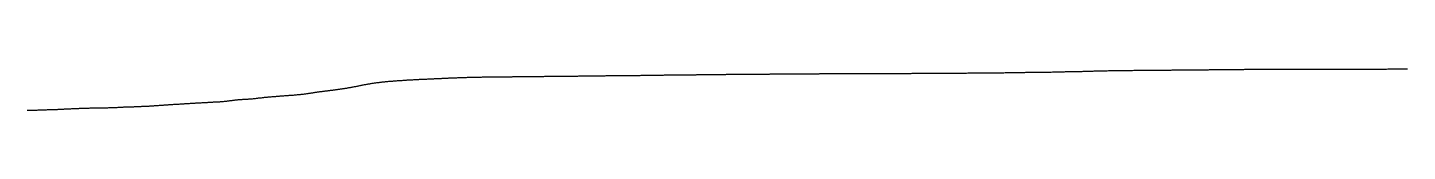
# Model space of a CAD drawing. Extents: x 0 to 74012, y -1199 to 50.
# Drawn here: x 18503 to 37006, y -655 to -101 of the extents above; entities that cross this region are included whole.
import ezdxf

# ---------------------------------------------------------------- set-up
doc = ezdxf.new("R2010")
doc.units = 0
doc.layers.add('TIN_interpolation', color=1, linetype='CONTINUOUS')

msp = doc.modelspace()

# ---------------------------------------------------------------- linework, layer by layer
at = {"layer": 'TIN_interpolation', "color": 7}
msp.add_polyline3d([(18497, -655, 0), (18509, -655, 0), (18522, -655, 0), (18534, -655, 0), (18547, -654, 0), (18559, -654, 0), (18571, -654, 0), (18584, -654, 0), (18596, -654, 0), (18608, -654, 0), (18621, -654, 0), (18633, -654, 0), (18645, -653, 0), (18658, -653, 0), (18670, -653, 0), (18683, -652, 0), (18695, -652, 0), (18707, -651, 0), (18707, -651, 0), (18719, -651, 0), (18732, -650, 0), (18744, -650, 0), (18756, -650, 0), (18768, -649, 0), (18780, -649, 0), (18792, -649, 0), (18805, -648, 0), (18817, -648, 0), (18829, -647, 0), (18841, -647, 0), (18853, -646, 0), (18865, -646, 0), (18877, -645, 0), (18890, -645, 0), (18902, -645, 0), (18914, -644, 0), (18926, -644, 0), (18938, -643, 0), (18950, -643, 0), (18963, -642, 0), (18975, -641, 0), (18987, -641, 0), (18999, -640, 0), (19011, -640, 0), (19023, -639, 0), (19036, -638, 0), (19048, -638, 0), (19059, -637, 0), (19071, -637, 0), (19083, -636, 0), (19095, -635, 0), (19106, -635, 0), (19118, -634, 0), (19130, -634, 0), (19142, -633, 0), (19153, -633, 0), (19165, -632, 0), (19177, -632, 0), (19189, -632, 0), (19200, -631, 0), (19212, -631, 0), (19224, -630, 0), (19236, -630, 0), (19247, -629, 0), (19259, -629, 0), (19271, -628, 0), (19282, -628, 0), (19294, -627, 0), (19306, -627, 0), (19318, -627, 0), (19329, -627, 0), (19341, -626, 0), (19353, -626, 0), (19365, -626, 0), (19376, -626, 0), (19388, -626, 0), (19399, -626, 0), (19411, -625, 0), (19422, -626, 0), (19433, -625, 0), (19445, -626, 0), (19456, -625, 0), (19468, -625, 0), (19479, -625, 0), (19490, -625, 0), (19502, -625, 0), (19513, -625, 0), (19524, -624, 0), (19536, -625, 0), (19547, -624, 0), (19558, -624, 0), (19570, -623, 0), (19581, -623, 0), (19592, -622, 0), (19604, -622, 0), (19615, -621, 0), (19626, -621, 0), (19638, -620, 0), (19649, -620, 0), (19660, -619, 0), (19672, -619, 0), (19683, -618, 0), (19694, -618, 0), (19706, -618, 0), (19717, -617, 0), (19729, -617, 0), (19739, -616, 0), (19750, -615, 0), (19761, -615, 0), (19772, -614, 0), (19783, -614, 0), (19794, -613, 0), (19805, -613, 0), (19816, -612, 0), (19827, -612, 0), (19838, -611, 0), (19849, -611, 0), (19860, -610, 0), (19871, -610, 0), (19882, -610, 0), (19893, -609, 0), (19904, -609, 0), (19915, -609, 0), (19926, -609, 0), (19937, -608, 0), (19948, -608, 0), (19959, -607, 0), (19970, -607, 0), (19981, -607, 0), (19992, -606, 0), (20003, -606, 0), (20014, -605, 0), (20025, -605, 0), (20036, -604, 0), (20047, -604, 0), (20058, -603, 0), (20069, -603, 0), (20080, -602, 0), (20090, -602, 0), (20101, -601, 0), (20111, -601, 0), (20122, -601, 0), (20133, -600, 0), (20143, -599, 0), (20154, -599, 0), (20165, -598, 0), (20175, -597, 0), (20186, -597, 0), (20197, -596, 0), (20207, -595, 0), (20218, -594, 0), (20228, -593, 0), (20239, -593, 0), (20250, -592, 0), (20260, -591, 0), (20271, -590, 0), (20282, -590, 0), (20292, -589, 0), (20303, -588, 0), (20314, -587, 0), (20324, -587, 0), (20335, -586, 0), (20346, -585, 0), (20356, -584, 0), (20367, -583, 0), (20377, -583, 0), (20388, -582, 0), (20399, -581, 0), (20409, -581, 0), (20420, -580, 0), (20431, -579, 0), (20441, -579, 0), (20452, -578, 0), (20463, -577, 0), (20473, -577, 0), (20484, -576, 0), (20494, -575, 0), (20505, -575, 0), (20516, -574, 0), (20526, -574, 0), (20537, -573, 0), (20548, -572, 0), (20558, -572, 0), (20569, -571, 0), (20580, -570, 0), (20590, -569, 0), (20601, -569, 0), (20611, -568, 0), (20622, -567, 0), (20633, -566, 0), (20643, -566, 0), (20654, -565, 0), (20665, -564, 0), (20675, -564, 0), (20686, -563, 0), (20697, -563, 0), (20707, -562, 0), (20718, -562, 0), (20728, -561, 0), (20739, -561, 0), (20750, -560, 0), (20760, -559, 0), (20770, -559, 0), (20781, -558, 0), (20791, -557, 0), (20801, -557, 0), (20812, -556, 0), (20822, -556, 0), (20832, -555, 0), (20843, -554, 0), (20853, -554, 0), (20863, -554, 0), (20874, -553, 0), (20884, -552, 0), (20894, -552, 0), (20904, -551, 0), (20915, -551, 0), (20925, -550, 0), (20935, -550, 0), (20946, -549, 0), (20956, -548, 0), (20966, -548, 0), (20977, -547, 0), (20987, -547, 0), (20997, -546, 0), (21008, -546, 0), (21018, -545, 0), (21028, -545, 0), (21039, -544, 0), (21049, -544, 0), (21059, -543, 0), (21070, -542, 0), (21080, -542, 0), (21090, -541, 0), (21100, -541, 0), (21111, -540, 0), (21121, -539, 0), (21131, -538, 0), (21142, -536, 0), (21152, -535, 0), (21162, -534, 0), (21173, -533, 0), (21183, -532, 0), (21193, -530, 0), (21204, -529, 0), (21214, -528, 0), (21224, -526, 0), (21235, -525, 0), (21245, -524, 0), (21255, -523, 0), (21266, -521, 0), (21276, -520, 0), (21286, -519, 0), (21296, -518, 0), (21307, -517, 0), (21317, -515, 0), (21327, -514, 0), (21338, -514, 0), (21348, -513, 0), (21358, -512, 0), (21369, -512, 0), (21379, -511, 0), (21389, -510, 0), (21400, -510, 0), (21410, -509, 0), (21420, -509, 0), (21431, -508, 0), (21441, -507, 0), (21451, -507, 0), (21461, -506, 0), (21471, -505, 0), (21481, -505, 0), (21491, -504, 0), (21501, -503, 0), (21511, -502, 0), (21521, -502, 0), (21531, -501, 0), (21541, -500, 0), (21551, -498, 0), (21561, -497, 0), (21571, -496, 0), (21581, -495, 0), (21591, -493, 0), (21601, -492, 0), (21611, -491, 0), (21621, -490, 0), (21631, -489, 0), (21641, -488, 0), (21651, -487, 0), (21661, -485, 0), (21671, -484, 0), (21681, -483, 0), (21691, -482, 0), (21701, -481, 0), (21711, -480, 0), (21721, -479, 0), (21731, -478, 0), (21741, -478, 0), (21751, -477, 0), (21761, -476, 0), (21771, -475, 0), (21781, -474, 0), (21791, -474, 0), (21801, -473, 0), (21811, -472, 0), (21821, -471, 0), (21831, -470, 0), (21841, -469, 0), (21851, -468, 0), (21861, -468, 0), (21871, -467, 0), (21881, -466, 0), (21891, -465, 0), (21901, -464, 0), (21911, -463, 0), (21921, -463, 0), (21931, -462, 0), (21941, -461, 0), (21951, -460, 0), (21961, -459, 0), (21971, -459, 0), (21981, -458, 0), (21991, -457, 0), (22001, -457, 0), (22011, -456, 0), (22021, -455, 0), (22031, -455, 0), (22041, -454, 0), (22051, -453, 0), (22061, -452, 0), (22071, -452, 0), (22081, -451, 0), (22091, -450, 0), (22101, -449, 0), (22111, -448, 0), (22122, -447, 0), (22132, -447, 0), (22142, -445, 0), (22153, -444, 0), (22163, -443, 0), (22173, -442, 0), (22184, -441, 0), (22194, -440, 0), (22204, -439, 0), (22215, -437, 0), (22225, -436, 0), (22235, -435, 0), (22246, -434, 0), (22256, -432, 0), (22266, -430, 0), (22276, -429, 0), (22287, -427, 0), (22297, -426, 0), (22307, -424, 0), (22318, -422, 0), (22328, -421, 0), (22338, -419, 0), (22349, -418, 0), (22359, -416, 0), (22369, -414, 0), (22380, -412, 0), (22390, -410, 0), (22400, -409, 0), (22411, -408, 0), (22421, -406, 0), (22431, -405, 0), (22442, -404, 0), (22452, -403, 0), (22462, -402, 0), (22472, -400, 0), (22483, -399, 0), (22493, -397, 0), (22503, -396, 0), (22514, -395, 0), (22524, -394, 0), (22534, -393, 0), (22545, -391, 0), (22555, -390, 0), (22565, -389, 0), (22576, -387, 0), (22586, -386, 0), (22596, -385, 0), (22607, -383, 0), (22617, -382, 0), (22627, -381, 0), (22637, -379, 0), (22648, -378, 0), (22658, -377, 0), (22668, -375, 0), (22679, -373, 0), (22689, -372, 0), (22699, -371, 0), (22710, -369, 0), (22720, -368, 0), (22730, -366, 0), (22741, -364, 0), (22751, -363, 0), (22761, -361, 0), (22772, -359, 0), (22782, -358, 0), (22792, -356, 0), (22803, -354, 0), (22813, -352, 0), (22823, -351, 0), (22833, -349, 0), (22844, -347, 0), (22854, -345, 0), (22864, -343, 0), (22875, -341, 0), (22885, -339, 0), (22895, -337, 0), (22906, -336, 0), (22916, -334, 0), (22926, -332, 0), (22937, -330, 0), (22947, -328, 0), (22957, -326, 0), (22968, -324, 0), (22978, -322, 0), (22988, -320, 0), (22999, -316, 0), (23009, -315, 0), (23019, -313, 0), (23029, -311, 0), (23040, -309, 0), (23050, -307, 0), (23060, -305, 0), (23071, -303, 0), (23081, -302, 0), (23091, -300, 0), (23102, -298, 0), (23112, -296, 0), (23122, -295, 0), (23133, -293, 0), (23143, -292, 0), (23154, -290, 0), (23165, -289, 0), (23175, -287, 0), (23186, -286, 0), (23196, -284, 0), (23207, -283, 0), (23218, -282, 0), (23228, -280, 0), (23239, -279, 0), (23250, -278, 0), (23260, -276, 0), (23271, -275, 0), (23282, -274, 0), (23292, -273, 0), (23303, -272, 0), (23313, -271, 0), (23324, -270, 0), (23335, -269, 0), (23345, -268, 0), (23356, -267, 0), (23367, -266, 0), (23377, -266, 0), (23388, -265, 0), (23399, -264, 0), (23409, -263, 0), (23420, -262, 0), (23431, -261, 0), (23441, -261, 0), (23452, -260, 0), (23462, -259, 0), (23473, -259, 0), (23484, -258, 0), (23495, -257, 0), (23506, -257, 0), (23517, -256, 0), (23528, -255, 0), (23539, -254, 0), (23550, -254, 0), (23561, -253, 0), (23572, -252, 0), (23583, -252, 0), (23594, -250, 0), (23605, -250, 0), (23616, -249, 0), (23627, -248, 0), (23638, -248, 0), (23649, -247, 0), (23660, -246, 0), (23671, -246, 0), (23682, -245, 0), (23693, -245, 0), (23704, -244, 0), (23715, -243, 0), (23726, -243, 0), (23737, -242, 0), (23748, -242, 0), (23759, -241, 0), (23770, -241, 0), (23781, -240, 0), (23792, -240, 0), (23802, -239, 0), (23813, -239, 0), (23825, -238, 0), (23836, -238, 0), (23848, -237, 0), (23859, -237, 0), (23870, -236, 0), (23882, -236, 0), (23893, -235, 0), (23904, -235, 0), (23916, -234, 0), (23927, -234, 0), (23938, -233, 0), (23950, -233, 0), (23961, -232, 0), (23972, -231, 0), (23984, -231, 0), (23995, -230, 0), (24006, -230, 0), (24018, -229, 0), (24029, -229, 0), (24040, -228, 0), (24052, -228, 0), (24063, -227, 0), (24074, -227, 0), (24086, -226, 0), (24097, -226, 0), (24108, -225, 0), (24120, -225, 0), (24131, -224, 0), (24143, -224, 0), (24154, -223, 0), (24166, -223, 0), (24177, -223, 0), (24189, -222, 0), (24201, -222, 0), (24213, -221, 0), (24224, -221, 0), (24236, -220, 0), (24248, -220, 0), (24260, -220, 0), (24271, -219, 0), (24283, -219, 0), (24295, -218, 0), (24306, -218, 0), (24318, -217, 0), (24330, -217, 0), (24342, -216, 0), (24353, -216, 0), (24365, -215, 0), (24377, -215, 0), (24389, -215, 0), (24400, -214, 0), (24412, -214, 0), (24424, -214, 0), (24436, -214, 0), (24447, -214, 0), (24459, -213, 0), (24471, -213, 0), (24483, -213, 0), (24494, -213, 0), (24506, -212, 0), (24519, -212, 0), (24531, -212, 0), (24543, -212, 0), (24555, -211, 0), (24567, -211, 0), (24579, -211, 0), (24592, -211, 0), (24604, -210, 0), (24616, -210, 0), (24628, -210, 0), (24640, -210, 0), (24652, -210, 0), (24665, -210, 0), (24677, -210, 0), (24689, -210, 0), (24701, -210, 0), (24713, -210, 0), (24725, -210, 0), (24737, -210, 0), (24750, -210, 0), (24762, -210, 0), (24774, -210, 0), (24786, -209, 0), (24798, -209, 0), (24810, -209, 0), (24823, -209, 0), (24835, -209, 0), (24847, -209, 0), (24860, -208, 0), (24873, -208, 0), (24885, -208, 0), (24898, -208, 0), (24910, -207, 0), (24923, -207, 0), (24936, -207, 0), (24948, -207, 0), (24961, -206, 0), (24973, -206, 0), (24986, -206, 0), (24999, -206, 0), (25011, -205, 0), (25024, -205, 0), (25036, -205, 0), (25049, -205, 0), (25062, -205, 0), (25074, -205, 0), (25087, -205, 0), (25099, -204, 0), (25112, -204, 0), (25125, -204, 0), (25137, -204, 0), (25150, -204, 0), (25163, -204, 0), (25175, -204, 0), (25188, -204, 0), (25201, -203, 0), (25214, -203, 0), (25227, -203, 0), (25241, -203, 0), (25254, -203, 0), (25267, -203, 0), (25280, -203, 0), (25293, -203, 0), (25306, -203, 0), (25319, -202, 0), (25332, -202, 0), (25345, -202, 0), (25358, -202, 0), (25372, -202, 0), (25385, -202, 0), (25398, -202, 0), (25411, -202, 0), (25424, -202, 0), (25437, -201, 0), (25450, -201, 0), (25463, -201, 0), (25476, -201, 0), (25489, -201, 0), (25502, -201, 0), (25516, -201, 0), (25530, -201, 0), (25544, -200, 0), (25558, -200, 0), (25572, -200, 0), (25586, -200, 0), (25601, -200, 0), (25615, -200, 0), (25629, -200, 0), (25643, -200, 0), (25657, -200, 0), (25672, -200, 0), (25686, -200, 0), (25700, -200, 0), (25714, -200, 0), (25728, -200, 0), (25742, -200, 0), (25757, -200, 0), (25771, -200, 0), (25785, -200, 0), (25799, -200, 0), (25813, -200, 0), (25828, -200, 0), (25842, -200, 0), (25856, -199, 0), (25870, -198, 0), (25883, -197, 0), (25897, -196, 0), (25910, -196, 0), (25924, -195, 0), (25938, -195, 0), (25951, -195, 0), (25965, -195, 0), (25979, -195, 0), (25992, -195, 0), (26006, -194, 0), (26019, -194, 0), (26033, -194, 0), (26047, -194, 0), (26060, -194, 0), (26074, -194, 0), (26087, -194, 0), (26101, -194, 0), (26115, -194, 0), (26128, -194, 0), (26142, -193, 0), (26156, -193, 0), (26169, -193, 0), (26183, -193, 0), (26196, -193, 0), (26209, -193, 0), (26223, -193, 0), (26236, -193, 0), (26249, -193, 0), (26262, -192, 0), (26275, -192, 0), (26288, -192, 0), (26301, -192, 0), (26314, -192, 0), (26327, -192, 0), (26340, -192, 0), (26353, -192, 0), (26367, -192, 0), (26380, -192, 0), (26393, -192, 0), (26406, -191, 0), (26419, -191, 0), (26432, -191, 0), (26445, -191, 0), (26458, -191, 0), (26471, -191, 0), (26484, -191, 0), (26498, -191, 0), (26511, -191, 0), (26524, -190, 0), (26537, -190, 0), (26549, -190, 0), (26561, -190, 0), (26573, -190, 0), (26585, -190, 0), (26598, -189, 0), (26610, -189, 0), (26622, -189, 0), (26634, -189, 0), (26646, -189, 0), (26658, -188, 0), (26671, -188, 0), (26683, -188, 0), (26695, -188, 0), (26707, -188, 0), (26719, -188, 0), (26731, -187, 0), (26743, -187, 0), (26756, -187, 0), (26768, -187, 0), (26780, -187, 0), (26792, -187, 0), (26804, -186, 0), (26816, -186, 0), (26829, -186, 0), (26841, -186, 0), (26853, -186, 0), (26865, -186, 0), (26877, -186, 0), (26889, -185, 0), (26901, -185, 0), (26912, -185, 0), (26924, -185, 0), (26936, -185, 0), (26948, -185, 0), (26959, -185, 0), (26971, -184, 0), (26983, -184, 0), (26995, -184, 0), (27006, -184, 0), (27018, -184, 0), (27030, -184, 0), (27042, -183, 0), (27053, -183, 0), (27065, -183, 0), (27077, -183, 0), (27088, -183, 0), (27100, -183, 0), (27112, -182, 0), (27124, -182, 0), (27135, -182, 0), (27147, -182, 0), (27159, -182, 0), (27171, -182, 0), (27182, -182, 0), (27194, -182, 0), (27206, -181, 0), (27218, -181, 0), (27229, -181, 0), (27240, -181, 0), (27252, -181, 0), (27263, -181, 0), (27274, -180, 0), (27286, -180, 0), (27297, -180, 0), (27308, -180, 0), (27320, -180, 0), (27331, -180, 0), (27342, -180, 0), (27354, -180, 0), (27365, -179, 0), (27376, -179, 0), (27388, -179, 0), (27399, -179, 0), (27411, -179, 0), (27422, -179, 0), (27433, -179, 0), (27445, -179, 0), (27456, -179, 0), (27467, -179, 0), (27479, -178, 0), (27490, -178, 0), (27501, -178, 0), (27513, -178, 0), (27524, -178, 0), (27535, -178, 0), (27547, -178, 0), (27558, -178, 0), (27569, -178, 0), (27580, -178, 0), (27591, -177, 0), (27602, -177, 0), (27613, -177, 0), (27624, -177, 0), (27635, -177, 0), (27646, -177, 0), (27657, -177, 0), (27668, -177, 0), (27679, -177, 0), (27690, -177, 0), (27701, -176, 0), (27712, -176, 0), (27723, -176, 0), (27734, -176, 0), (27745, -176, 0), (27756, -176, 0), (27767, -176, 0), (27778, -175, 0), (27789, -175, 0), (27800, -175, 0), (27811, -175, 0), (27822, -175, 0), (27833, -175, 0), (27844, -175, 0), (27855, -175, 0), (27865, -175, 0), (27876, -174, 0), (27887, -174, 0), (27898, -174, 0), (27909, -174, 0), (27920, -174, 0), (27930, -174, 0), (27941, -174, 0), (27952, -174, 0), (27962, -174, 0), (27973, -173, 0), (27984, -173, 0), (27994, -173, 0), (28005, -173, 0), (28015, -173, 0), (28026, -173, 0), (28037, -173, 0), (28047, -173, 0), (28058, -173, 0), (28069, -173, 0), (28079, -173, 0), (28090, -172, 0), (28101, -172, 0), (28111, -172, 0), (28122, -172, 0), (28132, -172, 0), (28143, -172, 0), (28154, -172, 0), (28164, -172, 0), (28175, -172, 0), (28186, -172, 0), (28196, -172, 0), (28207, -172, 0), (28218, -172, 0), (28228, -172, 0), (28239, -172, 0), (28249, -172, 0), (28260, -171, 0), (28271, -171, 0), (28281, -171, 0), (28292, -171, 0), (28303, -171, 0), (28313, -171, 0), (28324, -171, 0), (28335, -171, 0), (28345, -171, 0), (28356, -170, 0), (28366, -170, 0), (28377, -170, 0), (28388, -170, 0), (28398, -170, 0), (28409, -170, 0), (28420, -170, 0), (28430, -170, 0), (28441, -170, 0), (28452, -170, 0), (28462, -169, 0), (28473, -169, 0), (28484, -169, 0), (28494, -169, 0), (28505, -169, 0), (28515, -169, 0), (28526, -169, 0), (28537, -169, 0), (28547, -169, 0), (28558, -169, 0), (28569, -169, 0), (28579, -169, 0), (28590, -169, 0), (28600, -168, 0), (28610, -168, 0), (28621, -168, 0), (28631, -168, 0), (28641, -168, 0), (28651, -168, 0), (28662, -168, 0), (28672, -168, 0), (28682, -168, 0), (28693, -168, 0), (28703, -168, 0), (28713, -168, 0), (28724, -168, 0), (28734, -168, 0), (28744, -168, 0), (28755, -168, 0), (28765, -168, 0), (28775, -168, 0), (28786, -168, 0), (28796, -167, 0), (28806, -167, 0), (28817, -167, 0), (28827, -167, 0), (28837, -167, 0), (28847, -167, 0), (28858, -167, 0), (28868, -167, 0), (28878, -167, 0), (28889, -167, 0), (28899, -167, 0), (28909, -167, 0), (28920, -167, 0), (28930, -167, 0), (28940, -166, 0), (28951, -166, 0), (28961, -166, 0), (28971, -166, 0), (28982, -166, 0), (28992, -166, 0), (29002, -166, 0), (29013, -166, 0), (29023, -166, 0), (29033, -166, 0), (29043, -166, 0), (29054, -166, 0), (29064, -166, 0), (29074, -166, 0), (29085, -166, 0), (29095, -166, 0), (29105, -166, 0), (29116, -166, 0), (29126, -165, 0), (29136, -165, 0), (29147, -165, 0), (29157, -165, 0), (29167, -165, 0), (29178, -165, 0), (29188, -165, 0), (29198, -165, 0), (29209, -165, 0), (29219, -165, 0), (29229, -165, 0), (29239, -165, 0), (29250, -165, 0), (29260, -165, 0), (29270, -165, 0), (29280, -165, 0), (29290, -165, 0), (29301, -165, 0), (29311, -165, 0), (29321, -165, 0), (29331, -165, 0), (29341, -165, 0), (29351, -165, 0), (29361, -165, 0), (29371, -165, 0), (29381, -165, 0), (29392, -165, 0), (29402, -165, 0), (29412, -164, 0), (29422, -164, 0), (29432, -164, 0), (29442, -164, 0), (29452, -164, 0), (29462, -164, 0), (29473, -164, 0), (29483, -164, 0), (29493, -164, 0), (29503, -164, 0), (29513, -164, 0), (29523, -164, 0), (29533, -164, 0), (29543, -164, 0), (29553, -164, 0), (29564, -164, 0), (29574, -164, 0), (29584, -164, 0), (29594, -164, 0), (29604, -164, 0), (29614, -163, 0), (29624, -163, 0), (29634, -163, 0), (29644, -163, 0), (29655, -163, 0), (29665, -163, 0), (29675, -163, 0), (29685, -163, 0), (29695, -163, 0), (29705, -163, 0), (29715, -163, 0), (29725, -163, 0), (29736, -163, 0), (29746, -163, 0), (29756, -163, 0), (29766, -163, 0), (29776, -163, 0), (29786, -163, 0), (29796, -163, 0), (29806, -163, 0), (29816, -163, 0), (29827, -163, 0), (29837, -162, 0), (29847, -162, 0), (29857, -162, 0), (29867, -162, 0), (29877, -162, 0), (29887, -162, 0), (29897, -162, 0), (29907, -162, 0), (29918, -162, 0), (29928, -162, 0), (29938, -162, 0), (29948, -162, 0), (29958, -162, 0), (29968, -162, 0), (29978, -162, 0), (29988, -162, 0), (29999, -162, 0), (30009, -162, 0), (30019, -162, 0), (30029, -162, 0), (30039, -162, 0), (30049, -162, 0), (30059, -162, 0), (30069, -162, 0), (30079, -162, 0), (30090, -162, 0), (30100, -162, 0), (30110, -162, 0), (30120, -162, 0), (30130, -162, 0), (30140, -162, 0), (30150, -162, 0), (30160, -161, 0), (30170, -161, 0), (30181, -161, 0), (30191, -161, 0), (30201, -161, 0), (30211, -161, 0), (30221, -161, 0), (30231, -161, 0), (30241, -161, 0), (30251, -161, 0), (30262, -161, 0), (30272, -161, 0), (30282, -161, 0), (30292, -161, 0), (30302, -161, 0), (30312, -161, 0), (30322, -161, 0), (30332, -161, 0), (30342, -161, 0), (30353, -161, 0), (30363, -160, 0), (30373, -160, 0), (30383, -160, 0), (30393, -160, 0), (30403, -160, 0), (30413, -160, 0), (30423, -160, 0), (30433, -160, 0), (30444, -160, 0), (30454, -160, 0), (30464, -160, 0), (30474, -160, 0), (30484, -160, 0), (30494, -160, 0), (30504, -160, 0), (30514, -160, 0), (30525, -160, 0), (30535, -160, 0), (30549, -160, 0), (30564, -160, 0), (30579, -160, 0), (30594, -160, 0), (30608, -159, 0), (30623, -159, 0), (30638, -159, 0), (30653, -159, 0), (30667, -159, 0), (30682, -159, 0), (30697, -159, 0), (30712, -159, 0), (30726, -159, 0), (30741, -159, 0), (30756, -159, 0), (30771, -159, 0), (30785, -158, 0), (30800, -158, 0), (30815, -158, 0), (30830, -158, 0), (30844, -158, 0), (30859, -158, 0), (30874, -158, 0), (30889, -158, 0), (30903, -158, 0), (30918, -158, 0), (30933, -158, 0), (30948, -157, 0), (30962, -157, 0), (30977, -157, 0), (30992, -157, 0), (31006, -157, 0), (31021, -157, 0), (31036, -157, 0), (31051, -157, 0), (31065, -157, 0), (31080, -157, 0), (31095, -157, 0), (31110, -156, 0), (31124, -156, 0), (31139, -156, 0), (31154, -156, 0), (31169, -156, 0), (31183, -156, 0), (31198, -156, 0), (31213, -156, 0), (31228, -156, 0), (31242, -156, 0), (31257, -156, 0), (31272, -156, 0), (31287, -156, 0), (31301, -156, 0), (31316, -156, 0), (31331, -156, 0), (31346, -155, 0), (31360, -155, 0), (31375, -155, 0), (31390, -155, 0), (31405, -155, 0), (31419, -155, 0), (31434, -155, 0), (31449, -155, 0), (31464, -155, 0), (31478, -154, 0), (31493, -154, 0), (31508, -154, 0), (31523, -154, 0), (31537, -153, 0), (31552, -153, 0), (31567, -153, 0), (31582, -152, 0), (31596, -152, 0), (31611, -151, 0), (31626, -151, 0), (31641, -150, 0), (31655, -150, 0), (31670, -150, 0), (31685, -150, 0), (31700, -150, 0), (31714, -150, 0), (31729, -150, 0), (31744, -149, 0), (31758, -149, 0), (31773, -149, 0), (31788, -149, 0), (31803, -149, 0), (31817, -149, 0), (31832, -148, 0), (31847, -148, 0), (31862, -148, 0), (31876, -148, 0), (31891, -147, 0), (31906, -147, 0), (31921, -147, 0), (31935, -147, 0), (31950, -147, 0), (31965, -147, 0), (31980, -146, 0), (31994, -146, 0), (32009, -146, 0), (32024, -146, 0), (32039, -146, 0), (32053, -145, 0), (32068, -145, 0), (32083, -145, 0), (32098, -145, 0), (32112, -145, 0), (32127, -144, 0), (32142, -144, 0), (32157, -144, 0), (32171, -144, 0), (32186, -144, 0), (32201, -143, 0), (32216, -143, 0), (32230, -143, 0), (32245, -142, 0), (32260, -142, 0), (32275, -142, 0), (32289, -142, 0), (32304, -141, 0), (32319, -140, 0), (32334, -140, 0), (32348, -140, 0), (32363, -140, 0), (32378, -139, 0), (32393, -139, 0), (32407, -139, 0), (32422, -138, 0), (32437, -138, 0), (32452, -137, 0), (32466, -137, 0), (32481, -137, 0), (32496, -137, 0), (32510, -137, 0), (32525, -136, 0), (32540, -136, 0), (32555, -135, 0), (32569, -135, 0), (32584, -135, 0), (32599, -134, 0), (32614, -134, 0), (32628, -134, 0), (32643, -134, 0), (32658, -133, 0), (32673, -132, 0), (32687, -132, 0), (32702, -132, 0), (32717, -131, 0), (32732, -131, 0), (32746, -131, 0), (32761, -131, 0), (32776, -130, 0), (32791, -130, 0), (32805, -129, 0), (32820, -129, 0), (32835, -129, 0), (32850, -128, 0), (32864, -128, 0), (32879, -128, 0), (32894, -127, 0), (32909, -127, 0), (32923, -126, 0), (32938, -126, 0), (32953, -126, 0), (32968, -125, 0), (32982, -125, 0), (32997, -124, 0), (33012, -124, 0), (33027, -124, 0), (33041, -124, 0), (33056, -124, 0), (33071, -123, 0), (33086, -123, 0), (33100, -123, 0), (33115, -123, 0), (33130, -122, 0), (33145, -122, 0), (33159, -122, 0), (33174, -122, 0), (33189, -122, 0), (33203, -122, 0), (33218, -122, 0), (33233, -121, 0), (33248, -121, 0), (33262, -121, 0), (33277, -121, 0), (33292, -121, 0), (33307, -121, 0), (33321, -121, 0), (33336, -120, 0), (33351, -120, 0), (33366, -120, 0), (33380, -120, 0), (33395, -120, 0), (33410, -120, 0), (33425, -120, 0), (33439, -120, 0), (33454, -119, 0), (33469, -119, 0), (33484, -119, 0), (33498, -119, 0), (33513, -119, 0), (33528, -119, 0), (33543, -119, 0), (33557, -119, 0), (33572, -118, 0), (33587, -118, 0), (33602, -118, 0), (33616, -118, 0), (33631, -118, 0), (33646, -118, 0), (33661, -118, 0), (33675, -117, 0), (33690, -117, 0), (33705, -117, 0), (33720, -117, 0), (33734, -117, 0), (33749, -117, 0), (33764, -117, 0), (33779, -117, 0), (33793, -117, 0), (33808, -117, 0), (33823, -117, 0), (33838, -117, 0), (33852, -116, 0), (33867, -116, 0), (33882, -116, 0), (33897, -116, 0), (33911, -116, 0), (33926, -116, 0), (33941, -116, 0), (33955, -116, 0), (33970, -115, 0), (33985, -115, 0), (34000, -115, 0), (34014, -115, 0), (34029, -115, 0), (34044, -115, 0), (34059, -115, 0), (34073, -114, 0), (34088, -114, 0), (34103, -114, 0), (34118, -114, 0), (34132, -114, 0), (34147, -114, 0), (34162, -114, 0), (34177, -114, 0), (34191, -113, 0), (34206, -113, 0), (34221, -113, 0), (34236, -113, 0), (34250, -113, 0), (34265, -113, 0), (34280, -112, 0), (34295, -112, 0), (34309, -112, 0), (34324, -112, 0), (34339, -112, 0), (34354, -111, 0), (34368, -111, 0), (34383, -111, 0), (34398, -111, 0), (34413, -111, 0), (34427, -111, 0), (34442, -111, 0), (34457, -111, 0), (34472, -111, 0), (34486, -111, 0), (34501, -110, 0), (34516, -110, 0), (34531, -110, 0), (34545, -110, 0), (34560, -110, 0), (34575, -110, 0), (34590, -110, 0), (34604, -109, 0), (34619, -109, 0), (34634, -109, 0), (34649, -109, 0), (34663, -109, 0), (34678, -109, 0), (34693, -109, 0), (34707, -109, 0), (34722, -108, 0), (34737, -108, 0), (34752, -108, 0), (34766, -108, 0), (34781, -108, 0), (34796, -108, 0), (34811, -108, 0), (34825, -107, 0), (34840, -107, 0), (34855, -107, 0), (34870, -107, 0), (34884, -107, 0), (34899, -107, 0), (34914, -107, 0), (34929, -107, 0), (34943, -107, 0), (34958, -107, 0), (34973, -106, 0), (34988, -106, 0), (35002, -106, 0), (35017, -106, 0), (35032, -106, 0), (35047, -106, 0), (35061, -106, 0), (35076, -106, 0), (35091, -106, 0), (35106, -106, 0), (35120, -106, 0), (35135, -106, 0), (35150, -106, 0), (35165, -106, 0), (35179, -106, 0), (35194, -106, 0), (35209, -106, 0), (35224, -106, 0), (35238, -106, 0), (35253, -106, 0), (35268, -106, 0), (35283, -106, 0), (35297, -106, 0), (35312, -106, 0), (35327, -106, 0), (35342, -106, 0), (35356, -106, 0), (35371, -106, 0), (35386, -105, 0), (35401, -105, 0), (35415, -105, 0), (35430, -105, 0), (35445, -105, 0), (35459, -105, 0), (35474, -105, 0), (35489, -105, 0), (35504, -105, 0), (35518, -105, 0), (35533, -105, 0), (35548, -105, 0), (35563, -105, 0), (35577, -105, 0), (35592, -105, 0), (35607, -105, 0), (35622, -105, 0), (35636, -105, 0), (35651, -105, 0), (35666, -105, 0), (35681, -105, 0), (35695, -105, 0), (35710, -105, 0), (35725, -105, 0), (35740, -105, 0), (35754, -105, 0), (35769, -105, 0), (35784, -105, 0), (35799, -105, 0), (35813, -105, 0), (35828, -105, 0), (35843, -105, 0), (35858, -105, 0), (35872, -105, 0), (35887, -105, 0), (35902, -105, 0), (35917, -105, 0), (35931, -105, 0), (35946, -105, 0), (35961, -105, 0), (35976, -105, 0), (35990, -105, 0), (36005, -105, 0), (36020, -105, 0), (36035, -105, 0), (36049, -105, 0), (36064, -105, 0), (36079, -105, 0), (36094, -105, 0), (36108, -105, 0), (36123, -105, 0), (36138, -105, 0), (36152, -105, 0), (36167, -105, 0), (36182, -105, 0), (36197, -105, 0), (36211, -105, 0), (36226, -105, 0), (36241, -105, 0), (36256, -105, 0), (36270, -105, 0), (36285, -105, 0), (36300, -105, 0), (36315, -105, 0), (36329, -105, 0), (36344, -105, 0), (36359, -105, 0), (36374, -105, 0), (36388, -105, 0), (36403, -105, 0), (36418, -105, 0), (36433, -105, 0), (36447, -105, 0), (36462, -105, 0), (36477, -104, 0), (36492, -104, 0), (36506, -104, 0), (36521, -104, 0), (36536, -104, 0), (36551, -104, 0), (36565, -104, 0), (36580, -104, 0), (36595, -103, 0), (36610, -103, 0), (36624, -103, 0), (36639, -103, 0), (36654, -103, 0), (36669, -103, 0), (36683, -103, 0), (36698, -103, 0), (36713, -103, 0), (36728, -103, 0), (36742, -102, 0), (36757, -102, 0), (36772, -102, 0), (36787, -102, 0), (36801, -102, 0), (36816, -102, 0), (36831, -102, 0), (36846, -102, 0), (36860, -102, 0), (36875, -102, 0), (36890, -102, 0), (36904, -102, 0), (36919, -102, 0), (36934, -102, 0), (36949, -102, 0), (36963, -101, 0), (36978, -101, 0), (36993, -101, 0), (37008, -101, 0)], dxfattribs=at)

doc.saveas('drawing.dxf')
